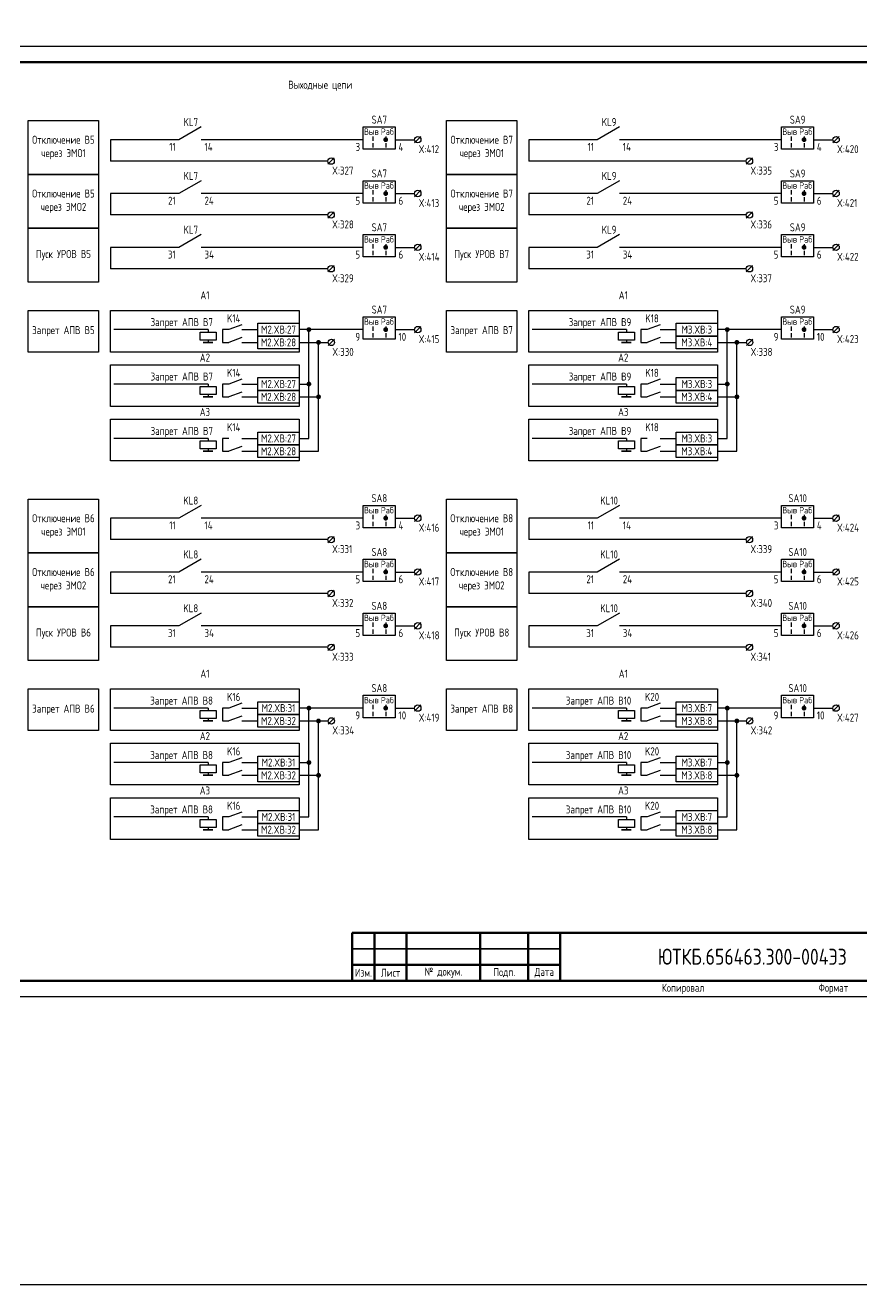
# Model space of a CAD drawing. Header units: millimetres. Extents: x -1612 to 9998, y -90 to 1220.
# Drawn here: x 6007.8 to 6269.2, y -90 to 303.6 of the extents above; entities that cross this region are included whole.
import ezdxf

# ---------------------------------------------------------------- set-up
doc = ezdxf.new("R2010")
doc.units = ezdxf.units.MM
doc.styles.add('Gost type A_2.5', font='GOST_0.TTF', dxfattribs={"height": 2.5})
doc.styles.add('Gost_type_A', font='GOST_0.TTF')

# ---------------------------------------------------------------- blocks, each defined once
blk = doc.blocks.new('Формат_А3')
blk.add_lwpolyline([(-420, 297), (0, 297), (0, 0), (-420, 0)], close=True)
at = {"lineweight": 50}
blk.add_lwpolyline([(-400, 292), (-5, 292), (-5, 5), (-400, 5)], close=True, dxfattribs=at)
blk = doc.blocks.new('Штамп малый нижний')
at = {"lineweight": 50}
for points in [[(-185, 15), (-178, 15), (-178, 5), (-185, 5)], [(-178, 15), (-168, 15), (-168, 5), (-178, 5)], [(-168, 15), (-145, 15), (-145, 5), (-168, 5)], [(-145, 15), (-130, 15), (-130, 5), (-145, 5)], [(-130, 15), (-120, 15), (-120, 5), (-130, 5)], [(-120, 15), (-10, 15), (-10, 0), (-120, 0)], [(-10, 15), (0, 15), (0, 10), (-10, 10)], [(-10, 10), (0, 10), (0, 0), (-10, 0)], [(-185, 5), (-178, 5), (-178, 0), (-185, 0)], [(-178, 5), (-168, 5), (-168, 0), (-178, 0)], [(-168, 5), (-145, 5), (-145, 0), (-168, 0)], [(-145, 5), (-130, 5), (-130, 0), (-145, 0)], [(-130, 5), (-120, 5), (-120, 0), (-130, 0)]]:
    blk.add_lwpolyline(points, close=True, dxfattribs=at)
for points in [[(-185, 15), (-178, 15), (-178, 10), (-185, 10)], [(-178, 15), (-168, 15), (-168, 10), (-178, 10)], [(-168, 15), (-145, 15), (-145, 10), (-168, 10)], [(-145, 15), (-130, 15), (-130, 10), (-145, 10)], [(-130, 15), (-120, 15), (-120, 10), (-130, 10)], [(-185, 10), (-178, 10), (-178, 5), (-185, 5)], [(-178, 10), (-168, 10), (-168, 5), (-178, 5)], [(-168, 10), (-145, 10), (-145, 5), (-168, 5)], [(-145, 10), (-130, 10), (-130, 5), (-145, 5)], [(-130, 10), (-120, 10), (-120, 5), (-130, 5)]]:
    blk.add_lwpolyline(points, close=True)
at = {"char_height": 2.5, "style": 'Gost_type_A'}
for s, insert, width, attachment_point in [('Лист', (-5, 12.5), 10, 5), ('№ докум.', (-156.5, 2.5), 23, 5), ('Подп.', (-137.5, 2.5), 15, 5), ('Дата', (-125, 2.5), 10, 5), ('Изм.', (-181.5, 2.5), 7, 5), ('Лист', (-173, 2.5), 10, 5), ('Копировал', (-75, -2.53), 13.1202, 6), ('Формат', (-30, -2.53), 13.1202, 6)]:
    blk.add_mtext(s, dxfattribs=dict(at, insert=insert, width=width, attachment_point=attachment_point))
blk = doc.blocks.new('POINT')
at = {"const_width": 0.75}
blk.add_lwpolyline([(-0.375, 0, 1), (0.375, 0, 1)], format="xyb", close=True, dxfattribs=at)
blk = doc.blocks.new('Переключатель_положение')
for p, q in [((2, 1), (2, -0.34)), ((2, -1.14), (2, -2.49))]:
    blk.add_line(p, q)

msp = doc.modelspace()

# ---------------------------------------------------------------- linework, layer by layer
for p, q in [((6062.75, 271.78), (6055.83, 267.78)), ((6193.47, 271.78), (6186.55, 267.78)), ((6055.83, 267.78), (6034.46, 267.78)), ((6034.46, 267.78), (6034.46, 261.08)), ((6113.46, 267.78), (6062.83, 267.78)), ((6131.47, 268.78), (6129.47, 266.78)), ((6186.55, 267.78), (6165.19, 267.78)), ((6165.19, 267.78), (6165.19, 261.08)), ((6244.19, 267.78), (6193.55, 267.78)), ((6262.19, 268.78), (6260.19, 266.78)), ((6102.4, 261.08), (6034.46, 261.08)), ((6104.4, 262.08), (6102.4, 260.08)), ((6233.12, 261.08), (6165.19, 261.08)), ((6235.12, 262.08), (6233.12, 260.08)), ((6062.75, 254.96), (6055.83, 250.96)), ((6131.47, 251.96), (6129.47, 249.96)), ((6193.47, 254.96), (6186.55, 250.96)), ((6262.19, 251.96), (6260.19, 249.96)), ((6055.83, 250.96), (6034.46, 250.96)), ((6034.46, 250.96), (6034.46, 244.26)), ((6113.46, 250.96), (6062.83, 250.96)), ((6186.55, 250.96), (6165.19, 250.96)), ((6165.19, 250.96), (6165.19, 244.26)), ((6244.19, 250.96), (6193.55, 250.96)), ((6102.4, 244.26), (6034.46, 244.26)), ((6104.4, 245.26), (6102.4, 243.26)), ((6233.12, 244.26), (6165.19, 244.26)), ((6235.12, 245.26), (6233.12, 243.26)), ((6062.75, 238.14), (6055.83, 234.14)), ((6193.47, 238.14), (6186.55, 234.14)), ((6055.83, 234.14), (6034.46, 234.14)), ((6034.46, 234.14), (6034.46, 227.44)), ((6113.46, 234.14), (6062.83, 234.14)), ((6131.47, 235.14), (6129.47, 233.14)), ((6186.55, 234.14), (6165.19, 234.14)), ((6165.19, 234.14), (6165.19, 227.44)), ((6244.19, 234.14), (6193.55, 234.14)), ((6262.19, 235.14), (6260.19, 233.14)), ((6104.4, 228.44), (6102.4, 226.44)), ((6235.12, 228.44), (6233.12, 226.44)), ((6102.4, 227.44), (6034.46, 227.44)), ((6233.12, 227.44), (6165.19, 227.44)), ((6131.47, 209.44), (6129.47, 207.44)), ((6262.19, 209.44), (6260.19, 207.44)), ((6064.96, 208.44), (6035.46, 208.44)), ((6064.96, 208.44), (6064.96, 207.69)), ((6064.96, 205.19), (6064.96, 204.44)), ((6113.46, 208.44), (6093.46, 208.44)), ((6096.46, 174.44), (6096.46, 208.44)), ((6104.47, 205.44), (6102.47, 203.44)), ((6195.69, 208.44), (6166.19, 208.44)), ((6195.69, 208.44), (6195.69, 207.69)), ((6195.69, 205.19), (6195.69, 204.44)), ((6244.19, 208.44), (6224.19, 208.44)), ((6227.19, 174.44), (6227.19, 208.44)), ((6235.19, 205.44), (6233.19, 203.44)), ((6093.46, 204.44), (6102.46, 204.44)), ((6099.46, 170.44), (6099.46, 204.44)), ((6224.19, 204.44), (6233.19, 204.44)), ((6230.19, 170.44), (6230.19, 204.44)), ((6064.96, 191.44), (6035.46, 191.44)), ((6064.96, 191.44), (6064.96, 190.69)), ((6093.46, 191.44), (6096.46, 191.44)), ((6195.69, 191.44), (6166.19, 191.44)), ((6195.69, 191.44), (6195.69, 190.69)), ((6224.19, 191.44), (6227.19, 191.44)), ((6064.96, 188.19), (6064.96, 187.44)), ((6093.46, 187.44), (6099.46, 187.44)), ((6195.69, 188.19), (6195.69, 187.44)), ((6224.19, 187.44), (6230.19, 187.44)), ((6064.96, 174.44), (6035.46, 174.44)), ((6064.96, 174.44), (6064.96, 173.69)), ((6093.46, 174.44), (6096.46, 174.44)), ((6195.69, 174.44), (6166.19, 174.44)), ((6195.69, 174.44), (6195.69, 173.69)), ((6224.19, 174.44), (6227.19, 174.44)), ((6064.96, 171.19), (6064.96, 170.44)), ((6093.46, 170.44), (6099.46, 170.44)), ((6195.69, 171.19), (6195.69, 170.44)), ((6224.19, 170.44), (6230.19, 170.44)), ((6062.75, 153.52), (6055.83, 149.52)), ((6193.47, 153.52), (6186.55, 149.52)), ((6131.47, 150.52), (6129.47, 148.52)), ((6262.19, 150.52), (6260.19, 148.52)), ((6055.83, 149.52), (6034.46, 149.52)), ((6034.46, 149.52), (6034.46, 142.82)), ((6113.46, 149.52), (6062.83, 149.52)), ((6186.55, 149.52), (6165.19, 149.52)), ((6165.19, 149.52), (6165.19, 142.82)), ((6244.19, 149.52), (6193.55, 149.52)), ((6102.4, 142.82), (6034.46, 142.82)), ((6104.4, 143.82), (6102.4, 141.82)), ((6233.12, 142.82), (6165.19, 142.82)), ((6235.12, 143.82), (6233.12, 141.82)), ((6062.75, 136.7), (6055.83, 132.7)), ((6193.47, 136.7), (6186.55, 132.7)), ((6055.83, 132.7), (6034.46, 132.7)), ((6034.46, 132.7), (6034.46, 126)), ((6113.46, 132.7), (6062.83, 132.7)), ((6131.47, 133.7), (6129.47, 131.7)), ((6186.55, 132.7), (6165.19, 132.7)), ((6165.19, 132.7), (6165.19, 126)), ((6244.19, 132.7), (6193.55, 132.7)), ((6262.19, 133.7), (6260.19, 131.7)), ((6102.4, 126), (6034.46, 126)), ((6104.4, 127), (6102.4, 125)), ((6233.12, 126), (6165.19, 126)), ((6235.12, 127), (6233.12, 125)), ((6062.75, 119.88), (6055.83, 115.88)), ((6193.47, 119.88), (6186.55, 115.88)), ((6055.83, 115.88), (6034.46, 115.88)), ((6034.46, 115.88), (6034.46, 109.18)), ((6113.46, 115.88), (6062.83, 115.88)), ((6131.47, 116.88), (6129.47, 114.88)), ((6186.55, 115.88), (6165.19, 115.88)), ((6165.19, 115.88), (6165.19, 109.18)), ((6244.19, 115.88), (6193.55, 115.88)), ((6262.19, 116.88), (6260.19, 114.88)), ((6102.4, 109.18), (6034.46, 109.18)), ((6104.4, 110.18), (6102.4, 108.18)), ((6233.12, 109.18), (6165.19, 109.18)), ((6235.12, 110.18), (6233.12, 108.18)), ((6131.47, 91.18), (6129.47, 89.18)), ((6262.19, 91.18), (6260.19, 89.18)), ((6064.96, 90.18), (6035.46, 90.18)), ((6064.96, 90.18), (6064.96, 89.43)), ((6064.96, 86.93), (6064.96, 86.18)), ((6113.46, 90.18), (6093.46, 90.18)), ((6096.46, 56.18), (6096.46, 90.18)), ((6104.47, 87.18), (6102.47, 85.18)), ((6195.69, 90.18), (6166.19, 90.18)), ((6195.69, 90.18), (6195.69, 89.43)), ((6195.69, 86.93), (6195.69, 86.18)), ((6244.19, 90.18), (6224.19, 90.18)), ((6227.19, 56.18), (6227.19, 90.18)), ((6235.19, 87.18), (6233.19, 85.18)), ((6093.46, 86.18), (6102.46, 86.18)), ((6099.46, 52.18), (6099.46, 86.18)), ((6224.19, 86.18), (6233.19, 86.18)), ((6230.19, 52.18), (6230.19, 86.18)), ((6064.96, 73.18), (6035.46, 73.18)), ((6064.96, 73.18), (6064.96, 72.43)), ((6093.46, 73.18), (6096.46, 73.18)), ((6195.69, 73.18), (6166.19, 73.18)), ((6195.69, 73.18), (6195.69, 72.43)), ((6224.19, 73.18), (6227.19, 73.18)), ((6064.96, 69.93), (6064.96, 69.18)), ((6093.46, 69.18), (6099.46, 69.18)), ((6195.69, 69.93), (6195.69, 69.18)), ((6224.19, 69.18), (6230.19, 69.18)), ((6064.96, 56.18), (6035.46, 56.18)), ((6064.96, 56.18), (6064.96, 55.43)), ((6093.46, 56.18), (6096.46, 56.18)), ((6195.69, 56.18), (6166.19, 56.18)), ((6195.69, 56.18), (6195.69, 55.43)), ((6224.19, 56.18), (6227.19, 56.18)), ((6064.96, 52.93), (6064.96, 52.18)), ((6093.46, 52.18), (6099.46, 52.18)), ((6195.69, 52.93), (6195.69, 52.18)), ((6224.19, 52.18), (6230.19, 52.18))]:
    msp.add_line(p, q)
at = {"ltscale": 4}
for p, q in [((6123.46, 267.78), (6129.46, 267.78)), ((6254.19, 267.78), (6260.19, 267.78)), ((6123.46, 250.96), (6129.46, 250.96)), ((6254.19, 250.96), (6260.19, 250.96)), ((6123.46, 234.14), (6129.46, 234.14)), ((6254.19, 234.14), (6260.19, 234.14)), ((6123.46, 208.44), (6129.47, 208.44)), ((6254.19, 208.44), (6260.19, 208.44)), ((6123.46, 149.52), (6129.46, 149.52)), ((6254.19, 149.52), (6260.19, 149.52)), ((6123.46, 132.7), (6129.46, 132.7)), ((6254.19, 132.7), (6260.19, 132.7)), ((6123.46, 115.88), (6129.46, 115.88)), ((6254.19, 115.88), (6260.19, 115.88)), ((6123.46, 90.18), (6129.47, 90.18)), ((6254.19, 90.18), (6260.19, 90.18))]:
    msp.add_line(p, q, dxfattribs=at)
at = {"ltscale": 4.32}
for p, q in [((6075.46, 209.94), (6071.46, 208.44)), ((6206.19, 209.94), (6202.19, 208.44)), ((6075.46, 205.94), (6071.46, 204.44)), ((6206.19, 205.94), (6202.19, 204.44)), ((6075.46, 192.94), (6071.46, 191.44)), ((6206.19, 192.94), (6202.19, 191.44)), ((6075.46, 188.94), (6071.46, 187.44)), ((6206.19, 188.94), (6202.19, 187.44)), ((6075.46, 171.94), (6071.46, 170.44)), ((6206.19, 171.94), (6202.19, 170.44)), ((6075.46, 91.68), (6071.46, 90.18)), ((6206.19, 91.68), (6202.19, 90.18)), ((6075.46, 87.68), (6071.46, 86.18)), ((6206.19, 87.68), (6202.19, 86.18)), ((6075.46, 74.68), (6071.46, 73.18)), ((6206.19, 74.68), (6202.19, 73.18)), ((6075.46, 70.68), (6071.46, 69.18)), ((6206.19, 70.68), (6202.19, 69.18)), ((6075.46, 57.68), (6071.46, 56.18)), ((6206.19, 57.68), (6202.19, 56.18)), ((6075.46, 53.68), (6071.46, 52.18)), ((6206.19, 53.68), (6202.19, 52.18))]:
    msp.add_line(p, q, dxfattribs=at)
at = {"ltscale": 1.08}
for p, q in [((6071.46, 208.44), (6069.46, 208.44)), ((6069.46, 208.44), (6069.46, 204.44)), ((6075.46, 208.44), (6080.46, 208.44)), ((6202.19, 208.44), (6200.19, 208.44)), ((6200.19, 208.44), (6200.19, 204.44)), ((6206.19, 208.44), (6211.19, 208.44)), ((6069.46, 204.44), (6071.46, 204.44)), ((6075.46, 204.44), (6080.46, 204.44)), ((6200.19, 204.44), (6202.19, 204.44)), ((6206.19, 204.44), (6211.19, 204.44)), ((6071.46, 191.44), (6069.46, 191.44)), ((6069.46, 191.44), (6069.46, 187.44)), ((6075.46, 191.44), (6080.46, 191.44)), ((6202.19, 191.44), (6200.19, 191.44)), ((6200.19, 191.44), (6200.19, 187.44)), ((6206.19, 191.44), (6211.19, 191.44)), ((6069.46, 187.44), (6071.46, 187.44)), ((6075.46, 187.44), (6080.46, 187.44)), ((6200.19, 187.44), (6202.19, 187.44)), ((6206.19, 187.44), (6211.19, 187.44)), ((6071.46, 174.44), (6069.46, 174.44)), ((6069.46, 174.44), (6069.46, 170.44)), ((6075.46, 174.44), (6080.46, 174.44)), ((6202.19, 174.44), (6200.19, 174.44)), ((6200.19, 174.44), (6200.19, 170.44)), ((6206.19, 174.44), (6211.19, 174.44)), ((6069.46, 170.44), (6071.46, 170.44)), ((6075.46, 170.44), (6080.46, 170.44)), ((6200.19, 170.44), (6202.19, 170.44)), ((6206.19, 170.44), (6211.19, 170.44)), ((6071.46, 90.18), (6069.46, 90.18)), ((6069.46, 90.18), (6069.46, 86.18)), ((6075.46, 90.18), (6080.46, 90.18)), ((6202.19, 90.18), (6200.19, 90.18)), ((6200.19, 90.18), (6200.19, 86.18)), ((6206.19, 90.18), (6211.19, 90.18)), ((6069.46, 86.18), (6071.46, 86.18)), ((6075.46, 86.18), (6080.46, 86.18)), ((6200.19, 86.18), (6202.19, 86.18)), ((6206.19, 86.18), (6211.19, 86.18)), ((6071.46, 73.18), (6069.46, 73.18)), ((6069.46, 73.18), (6069.46, 69.18)), ((6075.46, 73.18), (6080.46, 73.18)), ((6202.19, 73.18), (6200.19, 73.18)), ((6200.19, 73.18), (6200.19, 69.18)), ((6206.19, 73.18), (6211.19, 73.18)), ((6069.46, 69.18), (6071.46, 69.18)), ((6075.46, 69.18), (6080.46, 69.18)), ((6200.19, 69.18), (6202.19, 69.18)), ((6206.19, 69.18), (6211.19, 69.18)), ((6071.46, 56.18), (6069.46, 56.18)), ((6069.46, 56.18), (6069.46, 52.18)), ((6075.46, 56.18), (6080.46, 56.18)), ((6202.19, 56.18), (6200.19, 56.18)), ((6200.19, 56.18), (6200.19, 52.18)), ((6206.19, 56.18), (6211.19, 56.18)), ((6069.46, 52.18), (6071.46, 52.18)), ((6075.46, 52.18), (6080.46, 52.18)), ((6200.19, 52.18), (6202.19, 52.18)), ((6206.19, 52.18), (6211.19, 52.18))]:
    msp.add_line(p, q, dxfattribs=at)
for points in [[(-1612, 1220), (9998.36, 1220), (9998.36, -90), (-1612, -90)], [(6008.74, 273.75), (6030.74, 273.75), (6030.74, 256.93), (6008.74, 256.93)], [(6113.46, 271.78), (6123.46, 271.78), (6123.46, 264.78), (6113.46, 264.78)], [(6139.47, 273.75), (6161.46, 273.75), (6161.46, 256.93), (6139.47, 256.93)], [(6244.19, 271.78), (6254.19, 271.78), (6254.19, 264.78), (6244.19, 264.78)], [(6008.74, 256.93), (6030.74, 256.93), (6030.74, 240.12), (6008.74, 240.12)], [(6139.47, 256.93), (6161.46, 256.93), (6161.46, 240.12), (6139.47, 240.12)], [(6113.46, 254.96), (6123.46, 254.96), (6123.46, 247.96), (6113.46, 247.96)], [(6244.19, 254.96), (6254.19, 254.96), (6254.19, 247.96), (6244.19, 247.96)], [(6008.74, 240.12), (6030.74, 240.12), (6030.74, 223.3), (6008.74, 223.3)], [(6139.47, 240.12), (6161.46, 240.12), (6161.46, 223.3), (6139.47, 223.3)], [(6113.46, 238.14), (6123.46, 238.14), (6123.46, 231.14), (6113.46, 231.14)], [(6244.19, 238.14), (6254.19, 238.14), (6254.19, 231.14), (6244.19, 231.14)], [(6008.74, 214.44), (6030.74, 214.44), (6030.74, 201.44), (6008.74, 201.44)], [(6034.46, 214.44), (6093.46, 214.44), (6093.46, 201.44), (6034.46, 201.44)], [(6139.47, 214.44), (6161.46, 214.44), (6161.46, 201.44), (6139.47, 201.44)], [(6165.19, 214.44), (6224.19, 214.44), (6224.19, 201.44), (6165.19, 201.44)], [(6080.46, 210.44), (6093.46, 210.44), (6093.46, 206.44), (6080.46, 206.44)], [(6113.46, 212.44), (6123.46, 212.44), (6123.46, 205.44), (6113.46, 205.44)], [(6211.19, 210.44), (6224.19, 210.44), (6224.19, 206.44), (6211.19, 206.44)], [(6244.19, 212.44), (6254.19, 212.44), (6254.19, 205.44), (6244.19, 205.44)], [(6067.46, 207.69), (6067.46, 205.19), (6062.46, 205.19), (6062.46, 207.69)], [(6080.46, 206.44), (6093.46, 206.44), (6093.46, 202.44), (6080.46, 202.44)], [(6198.19, 207.69), (6198.19, 205.19), (6193.19, 205.19), (6193.19, 207.69)], [(6211.19, 206.44), (6224.19, 206.44), (6224.19, 202.44), (6211.19, 202.44)], [(6066.46, 204.44), (6063.46, 204.44)], [(6197.19, 204.44), (6194.19, 204.44)], [(6034.46, 197.44), (6093.46, 197.44), (6093.46, 184.44), (6034.46, 184.44)], [(6165.19, 197.44), (6224.19, 197.44), (6224.19, 184.44), (6165.19, 184.44)], [(6080.46, 193.44), (6093.46, 193.44), (6093.46, 189.44), (6080.46, 189.44)], [(6211.19, 193.44), (6224.19, 193.44), (6224.19, 189.44), (6211.19, 189.44)], [(6067.46, 190.69), (6067.46, 188.19), (6062.46, 188.19), (6062.46, 190.69)], [(6080.46, 189.44), (6093.46, 189.44), (6093.46, 185.44), (6080.46, 185.44)], [(6198.19, 190.69), (6198.19, 188.19), (6193.19, 188.19), (6193.19, 190.69)], [(6211.19, 189.44), (6224.19, 189.44), (6224.19, 185.44), (6211.19, 185.44)], [(6066.46, 187.44), (6063.46, 187.44)], [(6197.19, 187.44), (6194.19, 187.44)], [(6034.46, 180.44), (6093.46, 180.44), (6093.46, 167.44), (6034.46, 167.44)], [(6165.19, 180.44), (6224.19, 180.44), (6224.19, 167.44), (6165.19, 167.44)], [(6067.46, 173.69), (6067.46, 171.19), (6062.46, 171.19), (6062.46, 173.69)], [(6080.46, 176.44), (6093.46, 176.44), (6093.46, 172.44), (6080.46, 172.44)], [(6198.19, 173.69), (6198.19, 171.19), (6193.19, 171.19), (6193.19, 173.69)], [(6211.19, 176.44), (6224.19, 176.44), (6224.19, 172.44), (6211.19, 172.44)], [(6066.46, 170.44), (6063.46, 170.44)], [(6080.46, 172.44), (6093.46, 172.44), (6093.46, 168.44), (6080.46, 168.44)], [(6197.19, 170.44), (6194.19, 170.44)], [(6211.19, 172.44), (6224.19, 172.44), (6224.19, 168.44), (6211.19, 168.44)], [(6008.74, 155.49), (6030.74, 155.49), (6030.74, 138.68), (6008.74, 138.68)], [(6113.46, 153.52), (6123.46, 153.52), (6123.46, 146.52), (6113.46, 146.52)], [(6139.47, 155.49), (6161.46, 155.49), (6161.46, 138.68), (6139.47, 138.68)], [(6244.19, 153.52), (6254.19, 153.52), (6254.19, 146.52), (6244.19, 146.52)], [(6008.74, 138.68), (6030.74, 138.68), (6030.74, 121.86), (6008.74, 121.86)], [(6139.47, 138.68), (6161.46, 138.68), (6161.46, 121.86), (6139.47, 121.86)], [(6113.46, 136.7), (6123.46, 136.7), (6123.46, 129.7), (6113.46, 129.7)], [(6244.19, 136.7), (6254.19, 136.7), (6254.19, 129.7), (6244.19, 129.7)], [(6008.74, 121.86), (6030.74, 121.86), (6030.74, 105.04), (6008.74, 105.04)], [(6113.46, 119.88), (6123.46, 119.88), (6123.46, 112.88), (6113.46, 112.88)], [(6139.47, 121.86), (6161.46, 121.86), (6161.46, 105.04), (6139.47, 105.04)], [(6244.19, 119.88), (6254.19, 119.88), (6254.19, 112.88), (6244.19, 112.88)], [(6008.74, 96.18), (6030.74, 96.18), (6030.74, 83.18), (6008.74, 83.18)], [(6034.46, 96.18), (6093.46, 96.18), (6093.46, 83.18), (6034.46, 83.18)], [(6139.47, 96.18), (6161.46, 96.18), (6161.46, 83.18), (6139.47, 83.18)], [(6165.19, 96.18), (6224.19, 96.18), (6224.19, 83.18), (6165.19, 83.18)], [(6080.46, 92.18), (6093.46, 92.18), (6093.46, 88.18), (6080.46, 88.18)], [(6113.46, 94.18), (6123.46, 94.18), (6123.46, 87.18), (6113.46, 87.18)], [(6211.19, 92.18), (6224.19, 92.18), (6224.19, 88.18), (6211.19, 88.18)], [(6244.19, 94.18), (6254.19, 94.18), (6254.19, 87.18), (6244.19, 87.18)], [(6067.46, 89.43), (6067.46, 86.93), (6062.46, 86.93), (6062.46, 89.43)], [(6080.46, 88.18), (6093.46, 88.18), (6093.46, 84.18), (6080.46, 84.18)], [(6198.19, 89.43), (6198.19, 86.93), (6193.19, 86.93), (6193.19, 89.43)], [(6211.19, 88.18), (6224.19, 88.18), (6224.19, 84.18), (6211.19, 84.18)], [(6066.46, 86.18), (6063.46, 86.18)], [(6197.19, 86.18), (6194.19, 86.18)], [(6034.46, 79.18), (6093.46, 79.18), (6093.46, 66.18), (6034.46, 66.18)], [(6165.19, 79.18), (6224.19, 79.18), (6224.19, 66.18), (6165.19, 66.18)], [(6080.46, 75.18), (6093.46, 75.18), (6093.46, 71.18), (6080.46, 71.18)], [(6211.19, 75.18), (6224.19, 75.18), (6224.19, 71.18), (6211.19, 71.18)], [(6067.46, 72.43), (6067.46, 69.93), (6062.46, 69.93), (6062.46, 72.43)], [(6080.46, 71.18), (6093.46, 71.18), (6093.46, 67.18), (6080.46, 67.18)], [(6198.19, 72.43), (6198.19, 69.93), (6193.19, 69.93), (6193.19, 72.43)], [(6211.19, 71.18), (6224.19, 71.18), (6224.19, 67.18), (6211.19, 67.18)], [(6066.46, 69.18), (6063.46, 69.18)], [(6197.19, 69.18), (6194.19, 69.18)], [(6034.46, 62.18), (6093.46, 62.18), (6093.46, 49.18), (6034.46, 49.18)], [(6165.19, 62.18), (6224.19, 62.18), (6224.19, 49.18), (6165.19, 49.18)], [(6067.46, 55.43), (6067.46, 52.93), (6062.46, 52.93), (6062.46, 55.43)], [(6080.46, 58.18), (6093.46, 58.18), (6093.46, 54.18), (6080.46, 54.18)], [(6198.19, 55.43), (6198.19, 52.93), (6193.19, 52.93), (6193.19, 55.43)], [(6211.19, 58.18), (6224.19, 58.18), (6224.19, 54.18), (6211.19, 54.18)], [(6066.46, 52.18), (6063.46, 52.18)], [(6080.46, 54.18), (6093.46, 54.18), (6093.46, 50.18), (6080.46, 50.18)], [(6197.19, 52.18), (6194.19, 52.18)], [(6211.19, 54.18), (6224.19, 54.18), (6224.19, 50.18), (6211.19, 50.18)]]:
    msp.add_lwpolyline(points, close=True)
for centre in [(6130.47, 267.78), (6261.19, 267.78), (6103.4, 261.08), (6234.12, 261.08), (6130.47, 250.96), (6261.19, 250.96), (6103.4, 244.26), (6234.12, 244.26), (6130.47, 234.14), (6261.19, 234.14), (6103.4, 227.44), (6234.12, 227.44), (6130.47, 208.44), (6261.19, 208.44), (6103.47, 204.44), (6234.19, 204.44), (6130.47, 149.52), (6261.19, 149.52), (6103.4, 142.82), (6234.12, 142.82), (6130.47, 132.7), (6261.19, 132.7), (6103.4, 126), (6234.12, 126), (6130.47, 115.88), (6261.19, 115.88), (6103.4, 109.18), (6234.12, 109.18), (6130.47, 90.18), (6261.19, 90.18), (6103.47, 86.18), (6234.19, 86.18)]:
    msp.add_circle(centre, 1)

# ---------------------------------------------------------------- block references
for name, p in [('Формат_А3', (6300, 0)), ('Переключатель_положение', (6114.46, 267.78)), ('POINT', (6120.46, 267.78)), ('Переключатель_положение', (6118.46, 267.78)), ('Переключатель_положение', (6245.19, 267.78)), ('POINT', (6251.19, 267.78)), ('Переключатель_положение', (6249.19, 267.78)), ('Переключатель_положение', (6114.46, 250.96)), ('Переключатель_положение', (6114.46, 250.96)), ('Переключатель_положение', (6118.46, 250.96)), ('Переключатель_положение', (6118.46, 250.96)), ('Переключатель_положение', (6245.19, 250.96)), ('Переключатель_положение', (6245.19, 250.96)), ('Переключатель_положение', (6249.19, 250.96)), ('Переключатель_положение', (6249.19, 250.96)), ('POINT', (6120.46, 250.96)), ('POINT', (6120.46, 250.96)), ('POINT', (6251.19, 250.96)), ('POINT', (6251.19, 250.96)), ('Переключатель_положение', (6114.46, 234.14)), ('Переключатель_положение', (6114.46, 234.14)), ('POINT', (6120.46, 234.14)), ('POINT', (6120.46, 234.14)), ('Переключатель_положение', (6118.46, 234.14)), ('Переключатель_положение', (6118.46, 234.14)), ('Переключатель_положение', (6245.19, 234.14)), ('Переключатель_положение', (6245.19, 234.14)), ('POINT', (6251.19, 234.14)), ('POINT', (6251.19, 234.14)), ('Переключатель_положение', (6249.19, 234.14)), ('Переключатель_положение', (6249.19, 234.14)), ('POINT', (6096.46, 208.44)), ('Переключатель_положение', (6114.46, 208.44)), ('POINT', (6120.46, 208.44)), ('Переключатель_положение', (6118.46, 208.44)), ('POINT', (6227.19, 208.44)), ('Переключатель_положение', (6245.19, 208.44)), ('POINT', (6251.19, 208.44)), ('Переключатель_положение', (6249.19, 208.44)), ('POINT', (6099.46, 204.44)), ('POINT', (6230.19, 204.44)), ('POINT', (6096.46, 191.44)), ('POINT', (6227.19, 191.44)), ('POINT', (6099.46, 187.44)), ('POINT', (6230.19, 187.44)), ('Переключатель_положение', (6114.46, 149.52)), ('POINT', (6120.46, 149.52)), ('Переключатель_положение', (6118.46, 149.52)), ('Переключатель_положение', (6245.19, 149.52)), ('POINT', (6251.19, 149.52)), ('Переключатель_положение', (6249.19, 149.52)), ('Переключатель_положение', (6114.46, 132.7)), ('Переключатель_положение', (6114.46, 132.7)), ('POINT', (6120.46, 132.7)), ('POINT', (6120.46, 132.7)), ('Переключатель_положение', (6118.46, 132.7)), ('Переключатель_положение', (6118.46, 132.7)), ('Переключатель_положение', (6245.19, 132.7)), ('Переключатель_положение', (6245.19, 132.7)), ('POINT', (6251.19, 132.7)), ('POINT', (6251.19, 132.7)), ('Переключатель_положение', (6249.19, 132.7)), ('Переключатель_положение', (6249.19, 132.7)), ('Переключатель_положение', (6114.46, 115.88)), ('Переключатель_положение', (6114.46, 115.88)), ('POINT', (6120.46, 115.88)), ('POINT', (6120.46, 115.88)), ('Переключатель_положение', (6118.46, 115.88)), ('Переключатель_положение', (6118.46, 115.88)), ('Переключатель_положение', (6245.19, 115.88)), ('Переключатель_положение', (6245.19, 115.88)), ('POINT', (6251.19, 115.88)), ('POINT', (6251.19, 115.88)), ('Переключатель_положение', (6249.19, 115.88)), ('Переключатель_положение', (6249.19, 115.88)), ('POINT', (6096.46, 90.18)), ('Переключатель_положение', (6114.46, 90.18)), ('POINT', (6120.46, 90.18)), ('Переключатель_положение', (6118.46, 90.18)), ('POINT', (6227.19, 90.18)), ('Переключатель_положение', (6245.19, 90.18)), ('POINT', (6251.19, 90.18)), ('Переключатель_положение', (6249.19, 90.18)), ('POINT', (6099.46, 86.18)), ('POINT', (6230.19, 86.18)), ('POINT', (6096.46, 73.18)), ('POINT', (6227.19, 73.18)), ('POINT', (6099.46, 69.18)), ('POINT', (6230.19, 69.18)), ('Штамп малый нижний', (6295, 5))]:
    msp.add_blockref(name, p)

# ---------------------------------------------------------------- texts
at = {"char_height": 2.5, "line_spacing_factor": 0.9, "style": 'Gost_type_A'}
for s, insert, width, attachment_point in [('Выходные цепи', (6100, 284.61), 400, 5), ('A1', (6063.96, 217.93), 59, 8), ('A1', (6194.69, 217.93), 59, 8), ('A2', (6063.96, 198.44), 59, 8), ('A2', (6194.69, 198.44), 59, 8), ('A3', (6063.96, 181.44), 59, 8), ('A3', (6194.69, 181.44), 59, 8), ('A1', (6063.96, 99.67), 59, 8), ('A1', (6194.69, 99.67), 59, 8), ('A2', (6063.96, 80.18), 59, 8), ('A2', (6194.69, 80.18), 59, 8), ('A3', (6063.96, 63.18), 59, 8), ('A3', (6194.69, 63.18), 59, 8)]:
    msp.add_mtext(s, dxfattribs=dict(at, insert=insert, width=width, attachment_point=attachment_point))
for s, insert, char_height, width, attachment_point, style in [('KL7', (6059.55, 272.04), 2.5, 10, 8, 'Gost type A_2.5'), ('SA7', (6118.46, 272.78), 2.5, 10, 8, 'Gost_type_A'), ('KL9', (6190.27, 272.04), 2.5, 10, 8, 'Gost type A_2.5'), ('SA9', (6249.19, 272.78), 2.5, 10, 8, 'Gost_type_A'), ('Отключение В5\\Pчерез ЭМО1', (6019.74, 265.34), 2.5, 21.9988, 5, 'Gost_type_A'), ('Выв', (6115.96, 270.28), 2, 5, 5, 'Gost_type_A'), ('Раб', (6120.96, 270.28), 2, 5, 5, 'Gost_type_A'), ('Отключение В7\\Pчерез ЭМО1', (6150.46, 265.34), 2.5, 21.9988, 5, 'Gost_type_A'), ('Выв', (6246.69, 270.28), 2, 5, 5, 'Gost_type_A'), ('Раб', (6251.69, 270.28), 2, 5, 5, 'Gost_type_A'), ('11', (6054.83, 266.78), 2.5, 6, 3, 'Gost type A_2.5'), ('14', (6063.83, 266.78), 2.5, 6, 1, 'Gost type A_2.5'), ('3', (6112.46, 266.76), 2.5, 5, 3, 'Gost_type_A'), ('4', (6124.46, 266.76), 2.5, 5, 1, 'Gost_type_A'), ('11', (6185.55, 266.78), 2.5, 6, 3, 'Gost type A_2.5'), ('14', (6194.55, 266.78), 2.5, 6, 1, 'Gost type A_2.5'), ('3', (6243.19, 266.76), 2.5, 5, 3, 'Gost_type_A'), ('4', (6255.19, 266.76), 2.5, 5, 1, 'Gost_type_A'), ('KL7', (6059.55, 255.22), 2.5, 10, 8, 'Gost type A_2.5'), ('SA7', (6118.46, 255.96), 2.5, 10, 8, 'Gost_type_A'), ('KL9', (6190.27, 255.22), 2.5, 10, 8, 'Gost type A_2.5'), ('SA9', (6249.19, 255.96), 2.5, 10, 8, 'Gost_type_A'), ('Отключение В5\\Pчерез ЭМО2', (6019.74, 248.53), 2.5, 21.9988, 5, 'Gost_type_A'), ('Выв', (6115.96, 253.46), 2, 5, 5, 'Gost_type_A'), ('Раб', (6120.96, 253.46), 2, 5, 5, 'Gost_type_A'), ('Отключение В7\\Pчерез ЭМО2', (6150.46, 248.53), 2.5, 21.9988, 5, 'Gost_type_A'), ('Выв', (6246.69, 253.46), 2, 5, 5, 'Gost_type_A'), ('Раб', (6251.69, 253.46), 2, 5, 5, 'Gost_type_A'), ('21', (6054.83, 249.96), 2.5, 6, 3, 'Gost type A_2.5'), ('24', (6063.83, 249.96), 2.5, 6, 1, 'Gost type A_2.5'), ('5', (6112.46, 249.95), 2.5, 5, 3, 'Gost_type_A'), ('6', (6124.46, 249.95), 2.5, 5, 1, 'Gost_type_A'), ('21', (6185.55, 249.96), 2.5, 6, 3, 'Gost type A_2.5'), ('24', (6194.55, 249.96), 2.5, 6, 1, 'Gost type A_2.5'), ('5', (6243.19, 249.95), 2.5, 5, 3, 'Gost_type_A'), ('6', (6255.19, 249.95), 2.5, 5, 1, 'Gost_type_A'), ('KL7', (6059.55, 238.4), 2.5, 10, 8, 'Gost type A_2.5'), ('SA7', (6118.46, 239.14), 2.5, 10, 8, 'Gost_type_A'), ('KL9', (6190.27, 238.4), 2.5, 10, 8, 'Gost type A_2.5'), ('SA9', (6249.19, 239.14), 2.5, 10, 8, 'Gost_type_A'), ('Выв', (6115.96, 236.64), 2, 5, 5, 'Gost_type_A'), ('Раб', (6120.96, 236.64), 2, 5, 5, 'Gost_type_A'), ('Выв', (6246.69, 236.64), 2, 5, 5, 'Gost_type_A'), ('Раб', (6251.69, 236.64), 2, 5, 5, 'Gost_type_A'), ('Пуск УРОВ В5', (6019.74, 231.71), 2.5, 21.9988, 5, 'Gost_type_A'), ('31', (6054.83, 233.14), 2.5, 6, 3, 'Gost type A_2.5'), ('34', (6063.83, 233.14), 2.5, 6, 1, 'Gost type A_2.5'), ('5', (6112.46, 233.13), 2.5, 5, 3, 'Gost_type_A'), ('6', (6124.46, 233.13), 2.5, 5, 1, 'Gost_type_A'), ('Пуск УРОВ В7', (6150.46, 231.71), 2.5, 21.9988, 5, 'Gost_type_A'), ('31', (6185.55, 233.14), 2.5, 6, 3, 'Gost type A_2.5'), ('34', (6194.55, 233.14), 2.5, 6, 1, 'Gost type A_2.5'), ('5', (6243.19, 233.13), 2.5, 5, 3, 'Gost_type_A'), ('6', (6255.19, 233.13), 2.5, 5, 1, 'Gost_type_A'), ('K14', (6072.96, 211.94), 2.5, 5, 5, 'Gost_type_A'), ('SA7', (6118.46, 213.44), 2.5, 10, 8, 'Gost_type_A'), ('K18', (6203.69, 211.94), 2.5, 5, 5, 'Gost_type_A'), ('SA9', (6249.19, 213.44), 2.5, 10, 8, 'Gost_type_A'), ('Запрет АПВ В5', (6019.74, 207.94), 2.5, 21.9988, 5, 'Gost_type_A'), (' Запрет АПВ В7', (6066.46, 210.44), 2.5, 31.0015, 6, 'Gost_type_A'), ('M2.XВ:27', (6086.96, 208.44), 2.5, 13, 5, 'Gost_type_A'), ('Выв', (6115.96, 210.94), 2, 5, 5, 'Gost_type_A'), ('Раб', (6120.96, 210.94), 2, 5, 5, 'Gost_type_A'), ('Запрет АПВ В7', (6150.46, 207.94), 2.5, 21.9988, 5, 'Gost_type_A'), (' Запрет АПВ В9', (6197.19, 210.44), 2.5, 31.0015, 6, 'Gost_type_A'), ('M3.XВ:3', (6217.69, 208.44), 2.5, 13, 5, 'Gost_type_A'), ('Выв', (6246.69, 210.94), 2, 5, 5, 'Gost_type_A'), ('Раб', (6251.69, 210.94), 2, 5, 5, 'Gost_type_A'), ('M2.XВ:28', (6086.96, 204.44), 2.5, 13, 5, 'Gost_type_A'), ('9', (6112.46, 207.42), 2.5, 5, 3, 'Gost_type_A'), ('10', (6124.46, 207.42), 2.5, 5, 1, 'Gost_type_A'), ('M3.XВ:4', (6217.69, 204.44), 2.5, 13, 5, 'Gost_type_A'), ('9', (6243.19, 207.42), 2.5, 5, 3, 'Gost_type_A'), ('10', (6255.19, 207.42), 2.5, 5, 1, 'Gost_type_A'), (' Запрет АПВ В7', (6066.46, 193.44), 2.5, 31.0015, 6, 'Gost_type_A'), ('K14', (6072.96, 194.94), 2.5, 5, 5, 'Gost_type_A'), (' Запрет АПВ В9', (6197.19, 193.44), 2.5, 31.0015, 6, 'Gost_type_A'), ('K18', (6203.69, 194.94), 2.5, 5, 5, 'Gost_type_A'), ('M2.XВ:27', (6086.96, 191.44), 2.5, 13, 5, 'Gost_type_A'), ('M3.XВ:3', (6217.69, 191.44), 2.5, 13, 5, 'Gost_type_A'), ('M2.XВ:28', (6086.96, 187.44), 2.5, 13, 5, 'Gost_type_A'), ('M3.XВ:4', (6217.69, 187.44), 2.5, 13, 5, 'Gost_type_A'), (' Запрет АПВ В7', (6066.46, 176.44), 2.5, 31.0015, 6, 'Gost_type_A'), ('K14', (6072.96, 177.94), 2.5, 5, 5, 'Gost_type_A'), (' Запрет АПВ В9', (6197.19, 176.44), 2.5, 31.0015, 6, 'Gost_type_A'), ('K18', (6203.69, 177.94), 2.5, 5, 5, 'Gost_type_A'), ('M2.XВ:27', (6086.96, 174.44), 2.5, 13, 5, 'Gost_type_A'), ('M3.XВ:3', (6217.69, 174.44), 2.5, 13, 5, 'Gost_type_A'), ('M2.XВ:28', (6086.96, 170.44), 2.5, 13, 5, 'Gost_type_A'), ('M3.XВ:4', (6217.69, 170.44), 2.5, 13, 5, 'Gost_type_A'), ('KL8', (6059.55, 153.78), 2.5, 10, 8, 'Gost type A_2.5'), ('SA8', (6118.46, 154.52), 2.5, 10, 8, 'Gost_type_A'), ('KL10', (6190.27, 153.78), 2.5, 10, 8, 'Gost type A_2.5'), ('SA10', (6249.19, 154.52), 2.5, 10, 8, 'Gost_type_A'), ('Отключение В6\\Pчерез ЭМО1', (6019.74, 147.08), 2.5, 21.9988, 5, 'Gost_type_A'), ('Выв', (6115.96, 152.02), 2, 5, 5, 'Gost_type_A'), ('Раб', (6120.96, 152.02), 2, 5, 5, 'Gost_type_A'), ('Отключение В8\\Pчерез ЭМО1', (6150.46, 147.08), 2.5, 21.9988, 5, 'Gost_type_A'), ('Выв', (6246.69, 152.02), 2, 5, 5, 'Gost_type_A'), ('Раб', (6251.69, 152.02), 2, 5, 5, 'Gost_type_A'), ('11', (6054.83, 148.52), 2.5, 6, 3, 'Gost type A_2.5'), ('14', (6063.83, 148.52), 2.5, 6, 1, 'Gost type A_2.5'), ('3', (6112.46, 148.5), 2.5, 5, 3, 'Gost_type_A'), ('4', (6124.46, 148.5), 2.5, 5, 1, 'Gost_type_A'), ('11', (6185.55, 148.52), 2.5, 6, 3, 'Gost type A_2.5'), ('14', (6194.55, 148.52), 2.5, 6, 1, 'Gost type A_2.5'), ('3', (6243.19, 148.5), 2.5, 5, 3, 'Gost_type_A'), ('4', (6255.19, 148.5), 2.5, 5, 1, 'Gost_type_A'), ('KL8', (6059.55, 136.96), 2.5, 10, 8, 'Gost type A_2.5'), ('SA8', (6118.46, 137.7), 2.5, 10, 8, 'Gost_type_A'), ('KL10', (6190.27, 136.96), 2.5, 10, 8, 'Gost type A_2.5'), ('SA10', (6249.19, 137.7), 2.5, 10, 8, 'Gost_type_A'), ('Отключение В6\\Pчерез ЭМО2', (6019.74, 130.27), 2.5, 21.9988, 5, 'Gost_type_A'), ('Выв', (6115.96, 135.2), 2, 5, 5, 'Gost_type_A'), ('Раб', (6120.96, 135.2), 2, 5, 5, 'Gost_type_A'), ('Отключение В8\\Pчерез ЭМО2', (6150.46, 130.27), 2.5, 21.9988, 5, 'Gost_type_A'), ('Выв', (6246.69, 135.2), 2, 5, 5, 'Gost_type_A'), ('Раб', (6251.69, 135.2), 2, 5, 5, 'Gost_type_A'), ('21', (6054.83, 131.7), 2.5, 6, 3, 'Gost type A_2.5'), ('24', (6063.83, 131.7), 2.5, 6, 1, 'Gost type A_2.5'), ('5', (6112.46, 131.69), 2.5, 5, 3, 'Gost_type_A'), ('6', (6124.46, 131.69), 2.5, 5, 1, 'Gost_type_A'), ('21', (6185.55, 131.7), 2.5, 6, 3, 'Gost type A_2.5'), ('24', (6194.55, 131.7), 2.5, 6, 1, 'Gost type A_2.5'), ('5', (6243.19, 131.69), 2.5, 5, 3, 'Gost_type_A'), ('6', (6255.19, 131.69), 2.5, 5, 1, 'Gost_type_A'), ('KL8', (6059.55, 120.14), 2.5, 10, 8, 'Gost type A_2.5'), ('SA8', (6118.46, 120.88), 2.5, 10, 8, 'Gost_type_A'), ('KL10', (6190.27, 120.14), 2.5, 10, 8, 'Gost type A_2.5'), ('SA10', (6249.19, 120.88), 2.5, 10, 8, 'Gost_type_A'), ('Выв', (6115.96, 118.38), 2, 5, 5, 'Gost_type_A'), ('Раб', (6120.96, 118.38), 2, 5, 5, 'Gost_type_A'), ('Выв', (6246.69, 118.38), 2, 5, 5, 'Gost_type_A'), ('Раб', (6251.69, 118.38), 2, 5, 5, 'Gost_type_A'), ('Пуск УРОВ В6', (6019.74, 113.45), 2.5, 21.9988, 5, 'Gost_type_A'), ('31', (6054.83, 114.88), 2.5, 6, 3, 'Gost type A_2.5'), ('34', (6063.83, 114.88), 2.5, 6, 1, 'Gost type A_2.5'), ('5', (6112.46, 114.87), 2.5, 5, 3, 'Gost_type_A'), ('6', (6124.46, 114.87), 2.5, 5, 1, 'Gost_type_A'), ('Пуск УРОВ В8', (6150.46, 113.45), 2.5, 21.9988, 5, 'Gost_type_A'), ('31', (6185.55, 114.88), 2.5, 6, 3, 'Gost type A_2.5'), ('34', (6194.55, 114.88), 2.5, 6, 1, 'Gost type A_2.5'), ('5', (6243.19, 114.87), 2.5, 5, 3, 'Gost_type_A'), ('6', (6255.19, 114.87), 2.5, 5, 1, 'Gost_type_A'), ('K16', (6072.96, 93.68), 2.5, 5, 5, 'Gost_type_A'), ('SA8', (6118.46, 95.18), 2.5, 10, 8, 'Gost_type_A'), ('K20', (6203.69, 93.68), 2.5, 5, 5, 'Gost_type_A'), ('SA10', (6249.19, 95.18), 2.5, 10, 8, 'Gost_type_A'), ('Запрет АПВ В6', (6019.74, 89.68), 2.5, 21.9988, 5, 'Gost_type_A'), (' Запрет АПВ В8', (6066.46, 92.18), 2.5, 31.0015, 6, 'Gost_type_A'), ('M2.XВ:31', (6086.96, 90.18), 2.5, 13, 5, 'Gost_type_A'), ('Выв', (6115.96, 92.68), 2, 5, 5, 'Gost_type_A'), ('Раб', (6120.96, 92.68), 2, 5, 5, 'Gost_type_A'), ('Запрет АПВ В8', (6150.46, 89.68), 2.5, 21.9988, 5, 'Gost_type_A'), (' Запрет АПВ В10', (6197.19, 92.18), 2.5, 31.0015, 6, 'Gost_type_A'), ('M3.XВ:7', (6217.69, 90.18), 2.5, 13, 5, 'Gost_type_A'), ('Выв', (6246.69, 92.68), 2, 5, 5, 'Gost_type_A'), ('Раб', (6251.69, 92.68), 2, 5, 5, 'Gost_type_A'), ('M2.XВ:32', (6086.96, 86.18), 2.5, 13, 5, 'Gost_type_A'), ('9', (6112.46, 89.16), 2.5, 5, 3, 'Gost_type_A'), ('10', (6124.46, 89.16), 2.5, 5, 1, 'Gost_type_A'), ('M3.XВ:8', (6217.69, 86.18), 2.5, 13, 5, 'Gost_type_A'), ('9', (6243.19, 89.16), 2.5, 5, 3, 'Gost_type_A'), ('10', (6255.19, 89.16), 2.5, 5, 1, 'Gost_type_A'), (' Запрет АПВ В8', (6066.46, 75.18), 2.5, 31.0015, 6, 'Gost_type_A'), ('K16', (6072.96, 76.68), 2.5, 5, 5, 'Gost_type_A'), (' Запрет АПВ В10', (6197.19, 75.18), 2.5, 31.0015, 6, 'Gost_type_A'), ('K20', (6203.69, 76.68), 2.5, 5, 5, 'Gost_type_A'), ('M2.XВ:31', (6086.96, 73.18), 2.5, 13, 5, 'Gost_type_A'), ('M3.XВ:7', (6217.69, 73.18), 2.5, 13, 5, 'Gost_type_A'), ('M2.XВ:32', (6086.96, 69.18), 2.5, 13, 5, 'Gost_type_A'), ('M3.XВ:8', (6217.69, 69.18), 2.5, 13, 5, 'Gost_type_A'), (' Запрет АПВ В8', (6066.46, 58.18), 2.5, 31.0015, 6, 'Gost_type_A'), ('K16', (6072.96, 59.68), 2.5, 5, 5, 'Gost_type_A'), (' Запрет АПВ В10', (6197.19, 58.18), 2.5, 31.0015, 6, 'Gost_type_A'), ('K20', (6203.69, 59.68), 2.5, 5, 5, 'Gost_type_A'), ('M2.XВ:31', (6086.96, 56.18), 2.5, 13, 5, 'Gost_type_A'), ('M3.XВ:7', (6217.69, 56.18), 2.5, 13, 5, 'Gost_type_A'), ('M2.XВ:32', (6086.96, 52.18), 2.5, 13, 5, 'Gost_type_A'), ('M3.XВ:8', (6217.69, 52.18), 2.5, 13, 5, 'Gost_type_A'), ('ЮТКБ.656463.300-004Э3', (6235, 12.5), 5, 120, 5, 'Gost_type_A')]:
    msp.add_mtext(s, dxfattribs=dict(insert=insert, char_height=char_height, width=width, attachment_point=attachment_point, style=style))
at = {"color": 210, "char_height": 2.5, "width": 8, "attachment_point": 1, "line_spacing_factor": 0.9, "style": 'Gost_type_A'}
for s, insert in [('X:412', (6130.76, 266.07)), ('X:420', (6261.48, 266.07)), ('X:413', (6130.76, 249.25)), ('X:421', (6261.48, 249.25)), ('X:414', (6130.76, 232.43)), ('X:422', (6261.48, 232.43)), ('X:415', (6130.76, 206.73)), ('X:423', (6261.48, 206.73)), ('X:330', (6103.76, 202.73)), ('X:338', (6234.48, 202.73)), ('X:416', (6130.76, 147.81)), ('X:424', (6261.48, 147.81)), ('X:417', (6130.76, 130.99)), ('X:425', (6261.48, 130.99)), ('X:418', (6130.76, 114.17)), ('X:426', (6261.48, 114.17)), ('X:419', (6130.76, 88.47)), ('X:427', (6261.48, 88.47)), ('X:334', (6103.76, 84.47)), ('X:342', (6234.48, 84.47))]:
    msp.add_mtext(s, dxfattribs=dict(at, insert=insert))
at = {"color": 6, "char_height": 2.5, "width": 8, "attachment_point": 1, "line_spacing_factor": 0.9, "style": 'Gost_type_A'}
for s, insert in [('X:327', (6103.69, 259.37)), ('X:335', (6234.41, 259.37)), ('X:328', (6103.69, 242.55)), ('X:336', (6234.41, 242.55)), ('X:329', (6103.69, 225.73)), ('X:337', (6234.41, 225.73)), ('X:331', (6103.69, 141.11)), ('X:339', (6234.41, 141.11)), ('X:332', (6103.69, 124.29)), ('X:340', (6234.41, 124.29)), ('X:333', (6103.69, 107.47)), ('X:341', (6234.41, 107.47))]:
    msp.add_mtext(s, dxfattribs=dict(at, insert=insert))

doc.saveas('drawing.dxf')
